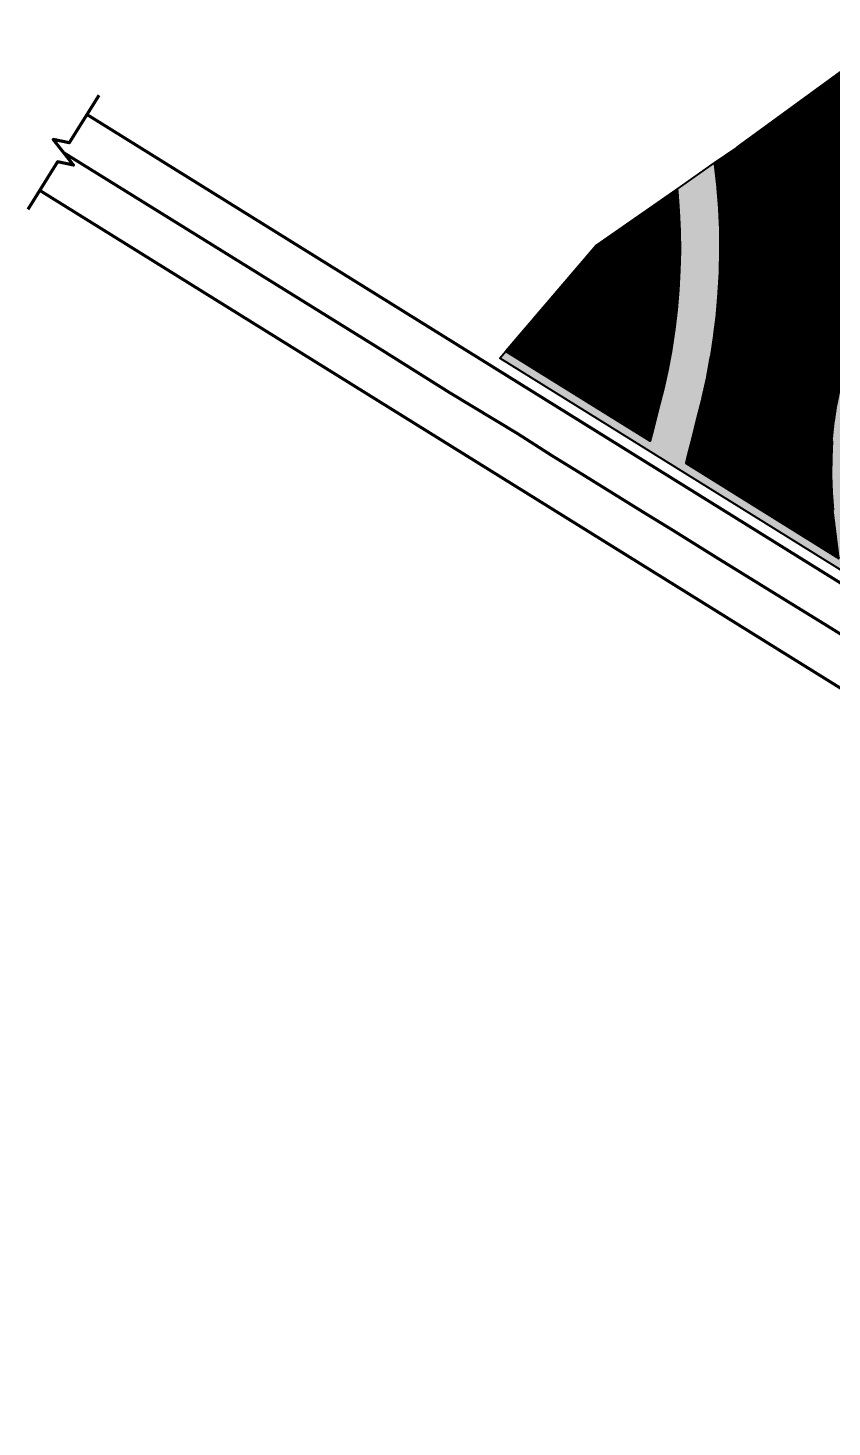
# Model space of a CAD drawing. Header units: metres. Extents: x 729358 to 733474, y 1423022 to 1426173.
# Drawn here: x 729358 to 729718, y 1424212 to 1424839 of the extents above; entities that cross this region are included whole.
import ezdxf

# ---------------------------------------------------------------- set-up
doc = ezdxf.new("R2010")
doc.units = ezdxf.units.M
for name, color, linetype in [('BOUNDARY', 7, 'Continuous'), ('GREEN_AREA', 7, 'Continuous'), ('PARCEL_BORDER', 7, 'Continuous'), ('PARCEL_S', 7, 'Continuous'), ('ROADS_MAIN', 7, 'Continuous')]:
    doc.layers.add(name, color=color, linetype=linetype)

msp = doc.modelspace()

# ---------------------------------------------------------------- hatches: boundary and pattern name
at = {"layer": 'BOUNDARY', "true_color": 0xdcdcdc}
h = msp.add_hatch(dxfattribs=at)
h.set_pattern_fill('SOLID')
h.paths.add_polyline_path([(731147.16, 1424721.86), (731256.16, 1424608.75), (731244.45, 1424320.13), (731216.28, 1423762.84), (731085.59, 1423834.2), (731085.45, 1423834.27), (731029.37, 1423862.74), (731029.22, 1423862.81), (730813.25, 1423963.61), (730747.11, 1423994.49), (730747.07, 1423994.51), (730733.5, 1424000.7), (730660.17, 1424039.15), (730617.42, 1424061.56), (730529.44, 1424109.24), (730310.18, 1424230.03), (730192.73, 1424303.57), (730172.54, 1424316.68), (730172.45, 1424316.74), (729875.07, 1424500.8), (729806.43, 1424543.45), (729687.49, 1424617.38), (729569.32, 1424690.82), (729612.42, 1424741.31), (729675.47, 1424785.2), (729675.56, 1424785.27), (729762.88, 1424849.07), (729816.98, 1424888.6), (729996.73, 1425019.9), (730119.82, 1425084.44), (730120.07, 1425084.58), (730266.65, 1425172.21), (730267.07, 1425172.49), (730267.45, 1425172.81), (730267.81, 1425173.17), (730268.12, 1425173.56), (730268.4, 1425173.98), (730268.63, 1425174.42), (730359.38, 1425372.62), (730359.55, 1425373.05), (730359.68, 1425373.49), (730359.77, 1425373.93), (730395.3, 1425601.1), (730395.35, 1425601.52), (730395.36, 1425601.94), (730395.34, 1425602.37), (730390.26, 1425652.75), (730458.22, 1425806.03), (730647.82, 1425710.72), (730656.83, 1425706.19), (730670.25, 1425699.44), (730680.5, 1425694.29), (730680.96, 1425694.09), (730681.44, 1425693.93), (730681.93, 1425693.82), (730682.43, 1425693.77), (730682.94, 1425693.76), (730683.44, 1425693.81), (730683.94, 1425693.9), (730684.42, 1425694.05), (730684.89, 1425694.24), (730685.33, 1425694.48), (730685.75, 1425694.77), (730686.14, 1425695.09), (730686.49, 1425695.45), (730686.81, 1425695.85), (730687.08, 1425696.27), (730728.18, 1425768.01), (730728.19, 1425768.02), (730769.13, 1425840.14), (730805.64, 1425904.46), (731213.98, 1425663.18), (731130.61, 1425526.56), (731130.37, 1425526.13), (731130.18, 1425525.67), (731130.04, 1425525.2), (731129.94, 1425524.72), (731129.89, 1425524.23), (731129.88, 1425523.74), (731129.93, 1425523.25), (731130.02, 1425522.76), (731130.16, 1425522.29), (731130.35, 1425521.83), (731130.58, 1425521.4), (731130.85, 1425520.99), (731131.17, 1425520.61), (731131.51, 1425520.26), (731131.9, 1425519.94), (731132.31, 1425519.67), (731180.61, 1425490.69), (731133.33, 1425350.71), (731133.22, 1425350.34), (731133.14, 1425349.98), (731105.49, 1425193.29), (731092.66, 1425120.94), (731092.59, 1425120.23), (731084.29, 1424870.04), (731084.29, 1424869.91), (731083.66, 1424789.99), (731083.68, 1424789.51), (731083.74, 1424789.03), (731083.86, 1424788.56), (731084.01, 1424788.11), (731084.21, 1424787.67), (731084.46, 1424787.25), (731084.74, 1424786.85), (731085.05, 1424786.49), (731147.16, 1424721.86), (731147.16, 1424721.86)])
at = {"layer": 'GREEN_AREA', "true_color": 0x96c896}
h = msp.add_hatch(dxfattribs=at)
h.set_pattern_fill('SOLID')
h.paths.add_polyline_path([(729665.25, 1424701.04), (729665.29, 1424701.32), (729666.39, 1424710.45), (729666.42, 1424710.74), (729667.22, 1424719.87), (729667.24, 1424720.16), (729667.75, 1424729.28), (729667.76, 1424729.57), (729667.96, 1424738.69), (729667.96, 1424738.99), (729667.86, 1424748.1), (729667.85, 1424748.4), (729667.46, 1424757.51), (729667.44, 1424757.8), (729666.74, 1424766.91), (729666.72, 1424767.21), (729665.72, 1424776.31), (729665.68, 1424776.6), (729665.45, 1424778.23), (729675.47, 1424785.2), (729675.56, 1424785.27), (729725.06, 1424821.44), (729729.43, 1424818.54), (729734.41, 1424815.22), (729739.39, 1424811.9), (729744.37, 1424808.56), (729749.34, 1424805.21), (729754, 1424802.07), (729758.36, 1424799.13), (729762.4, 1424796.41), (729766.13, 1424793.89), (729769.55, 1424791.59), (729772.66, 1424789.49), (729775.46, 1424787.61), (729777.95, 1424785.93), (729780.13, 1424784.46), (729781.99, 1424783.21), (729782.39, 1424782.94), (729781.09, 1424781.12), (729779.38, 1424778.72), (729777.37, 1424775.92), (729775.09, 1424772.72), (729772.51, 1424769.12), (729769.65, 1424765.11), (729766.51, 1424760.71), (729763.07, 1424755.91), (729759.36, 1424750.71), (729755.35, 1424745.11), (729751.06, 1424739.11), (729746.48, 1424732.71), (729746.36, 1424732.53), (729742.13, 1424726.04), (729742.02, 1424725.86), (729738.13, 1424719.28), (729738.02, 1424719.08), (729734.49, 1424712.42), (729734.38, 1424712.21), (729731.19, 1424705.46), (729731.1, 1424705.24), (729728.25, 1424698.4), (729728.17, 1424698.17), (729725.67, 1424691.25), (729725.59, 1424691.02), (729723.44, 1424684), (729723.38, 1424683.76), (729721.57, 1424676.66), (729721.52, 1424676.42), (729720.06, 1424669.23), (729720.02, 1424668.99), (729718.91, 1424661.71), (729718.88, 1424661.47), (729718.12, 1424654.1), (729718.1, 1424653.87), (729717.68, 1424646.41), (729717.67, 1424646.18), (729717.6, 1424638.63), (729717.61, 1424638.41), (729717.88, 1424630.77), (729717.9, 1424630.55), (729718.52, 1424622.83), (729718.54, 1424622.62), (729719.51, 1424614.81), (729720.42, 1424607.49), (729721.21, 1424601.17), (729652.69, 1424643.77), (729653.52, 1424647.09), (729655.53, 1424655.09), (729657.69, 1424663.66), (729659.99, 1424672.8), (729660.05, 1424673.07), (729662.05, 1424682.21), (729662.11, 1424682.49), (729663.81, 1424691.62), (729663.85, 1424691.91), (729665.25, 1424701.04)])
h.paths.add_polyline_path([(729699.15, 1424725.64), (729706.26, 1424725.64), (729706.26, 1424774.61), (729677.98, 1424774.61), (729677.98, 1424725.64), (729677.98, 1424672.19), (729677.98, 1424629.46), (729706.15, 1424629.46), (729706.15, 1424672.19), (729699.15, 1424672.19), (729699.15, 1424725.64)])
h = msp.add_hatch(dxfattribs=at)
h.set_pattern_fill('SOLID')
h.paths.add_polyline_path([(729612.42, 1424741.31), (729648.68, 1424766.55), (729648.81, 1424765.39), (729649.48, 1424756.58), (729649.87, 1424747.76), (729649.96, 1424738.94), (729649.76, 1424730.12), (729649.28, 1424721.29), (729648.5, 1424712.46), (729647.44, 1424703.62), (729646.08, 1424694.77), (729644.44, 1424685.92), (729642.5, 1424677.06), (729640.23, 1424668.05), (729638.08, 1424659.48), (729636.64, 1424653.76), (729572, 1424693.95), (729612.42, 1424741.31)])
at = {"layer": 'PARCEL_S', "true_color": 0xffc8c8}
h = msp.add_hatch(dxfattribs=at)
h.set_pattern_fill('SOLID')
h.paths.add_polyline_path([(729706.26, 1424725.64), (729706.26, 1424774.61), (729677.98, 1424774.61), (729677.98, 1424725.64), (729706.26, 1424725.64)])
h = msp.add_hatch(dxfattribs=at)
h.set_pattern_fill('SOLID')
h.paths.add_polyline_path([(729699.15, 1424672.19), (729699.15, 1424725.64), (729677.98, 1424725.64), (729677.98, 1424672.19), (729699.15, 1424672.19)])
h = msp.add_hatch(dxfattribs=at)
h.set_pattern_fill('SOLID')
h.paths.add_polyline_path([(729706.15, 1424629.46), (729706.15, 1424672.19), (729677.98, 1424672.19), (729677.98, 1424629.46), (729706.15, 1424629.46)])

# ---------------------------------------------------------------- linework, layer by layer
at = {"layer": 'PARCEL_BORDER', "lineweight": 50, "true_color": 0x326432}
for points in [[(729721.21, 1424601.17), (729652.69, 1424643.77), (729653.52, 1424647.09), (729655.53, 1424655.09), (729657.69, 1424663.66), (729659.99, 1424672.8), (729660.05, 1424673.07), (729662.05, 1424682.21), (729662.11, 1424682.49), (729663.81, 1424691.62), (729663.85, 1424691.91), (729665.25, 1424701.04), (729665.25, 1424701.04), (729665.29, 1424701.32), (729666.39, 1424710.45), (729666.42, 1424710.74), (729667.22, 1424719.87), (729667.24, 1424720.16), (729667.75, 1424729.28), (729667.76, 1424729.57), (729667.96, 1424738.69), (729667.96, 1424738.99), (729667.86, 1424748.1), (729667.85, 1424748.4), (729667.46, 1424757.51), (729667.44, 1424757.8), (729666.74, 1424766.91), (729666.72, 1424767.21), (729665.72, 1424776.31), (729665.68, 1424776.6), (729665.45, 1424778.23), (729675.47, 1424785.2), (729675.56, 1424785.27), (729725.06, 1424821.44)], [(729718.1, 1424653.87), (729717.68, 1424646.41), (729717.67, 1424646.18), (729717.6, 1424638.63), (729717.61, 1424638.41), (729717.88, 1424630.77), (729717.9, 1424630.55), (729718.52, 1424622.83)]]:
    msp.add_lwpolyline(points, dxfattribs=at)
at = {"layer": 'PARCEL_BORDER', "lineweight": 40, "true_color": 0x323232}
for points in [[(729806.43, 1424543.45), (729687.49, 1424617.38), (729569.32, 1424690.82), (729572, 1424693.95), (729636.64, 1424653.76), (729636.64, 1424653.76), (729638.08, 1424659.48), (729640.23, 1424668.05), (729642.5, 1424677.06), (729644.44, 1424685.92), (729646.08, 1424694.77), (729647.44, 1424703.62), (729648.5, 1424712.46), (729649.28, 1424721.29), (729649.76, 1424730.12), (729649.96, 1424738.94), (729649.87, 1424747.76), (729649.48, 1424756.58), (729648.81, 1424765.39), (729648.68, 1424766.55), (729665.45, 1424778.23), (729665.68, 1424776.6), (729665.72, 1424776.31), (729666.72, 1424767.21), (729666.74, 1424766.91), (729667.44, 1424757.8), (729667.46, 1424757.51), (729667.85, 1424748.4), (729667.86, 1424748.1), (729667.96, 1424738.99), (729667.96, 1424738.69), (729667.76, 1424729.57), (729667.75, 1424729.28), (729667.24, 1424720.16), (729667.22, 1424719.87), (729666.42, 1424710.74), (729666.39, 1424710.45), (729665.29, 1424701.32), (729665.25, 1424701.04), (729663.85, 1424691.91), (729663.81, 1424691.62), (729662.11, 1424682.49), (729662.05, 1424682.21), (729660.05, 1424673.07), (729659.99, 1424672.8), (729657.69, 1424663.66), (729655.53, 1424655.09), (729653.52, 1424647.09), (729652.69, 1424643.77), (729721.21, 1424601.17)], [(729718.52, 1424622.83), (729717.9, 1424630.55), (729717.88, 1424630.77), (729717.61, 1424638.41), (729717.6, 1424638.63), (729717.67, 1424646.18), (729717.68, 1424646.41), (729718.1, 1424653.87)]]:
    msp.add_lwpolyline(points, dxfattribs=at)
at = {"layer": 'PARCEL_BORDER', "lineweight": 50, "true_color": 0x323232}
for points in [[(729706.26, 1424725.64), (729706.26, 1424774.61), (729677.98, 1424774.61), (729677.98, 1424725.64), (729706.26, 1424725.64)], [(729699.15, 1424672.19), (729699.15, 1424725.64), (729677.98, 1424725.64), (729677.98, 1424672.19), (729699.15, 1424672.19)], [(729706.15, 1424629.46), (729706.15, 1424672.19), (729677.98, 1424672.19), (729677.98, 1424629.46), (729706.15, 1424629.46)]]:
    msp.add_lwpolyline(points, close=True, dxfattribs=at)
at = {"layer": 'PARCEL_BORDER', "lineweight": 50, "true_color": 0x326432}
msp.add_lwpolyline([(729612.42, 1424741.31), (729648.68, 1424766.55), (729648.81, 1424765.39), (729649.48, 1424756.58), (729649.87, 1424747.76), (729649.96, 1424738.94), (729649.76, 1424730.12), (729649.28, 1424721.29), (729648.5, 1424712.46), (729647.44, 1424703.62), (729646.08, 1424694.77), (729644.44, 1424685.92), (729642.5, 1424677.06), (729640.23, 1424668.05), (729638.08, 1424659.48), (729636.64, 1424653.76), (729572, 1424693.95), (729612.42, 1424741.31)], close=True, dxfattribs=at)
at = {"layer": 'ROADS_MAIN', "lineweight": 80, "true_color": 0x999999}
for points in [[(729389.84, 1424808.41), (729376.65, 1424787.17), (729369.5, 1424788.67), (729374.02, 1424782.92)], [(731274.01, 1423728.61), (730729.72, 1423997.3), (730306.1, 1424226.85), (729384.59, 1424799.9)], [(729374.02, 1424782.92), (729378.53, 1424777.17), (729371.38, 1424778.67), (729358.19, 1424757.43)], [(729374.02, 1424782.92), (729374.02, 1424782.92)], [(729374.02, 1424782.92), (729516.67, 1424694.47), (729546.83, 1424675.44), (729577.17, 1424657.14), (729592.59, 1424647.34), (729606.22, 1424638.91), (729633.39, 1424622.1), (729646.75, 1424613.78), (729665.86, 1424601.89), (729697, 1424582.73), (729715.61, 1424571.18), (729727.5, 1424563.81)], [(731256.3, 1423692.74), (730711.34, 1423961.77), (730285.99, 1424192.25), (729363.46, 1424765.93)]]:
    msp.add_lwpolyline(points, dxfattribs=at)

doc.saveas('drawing.dxf')
